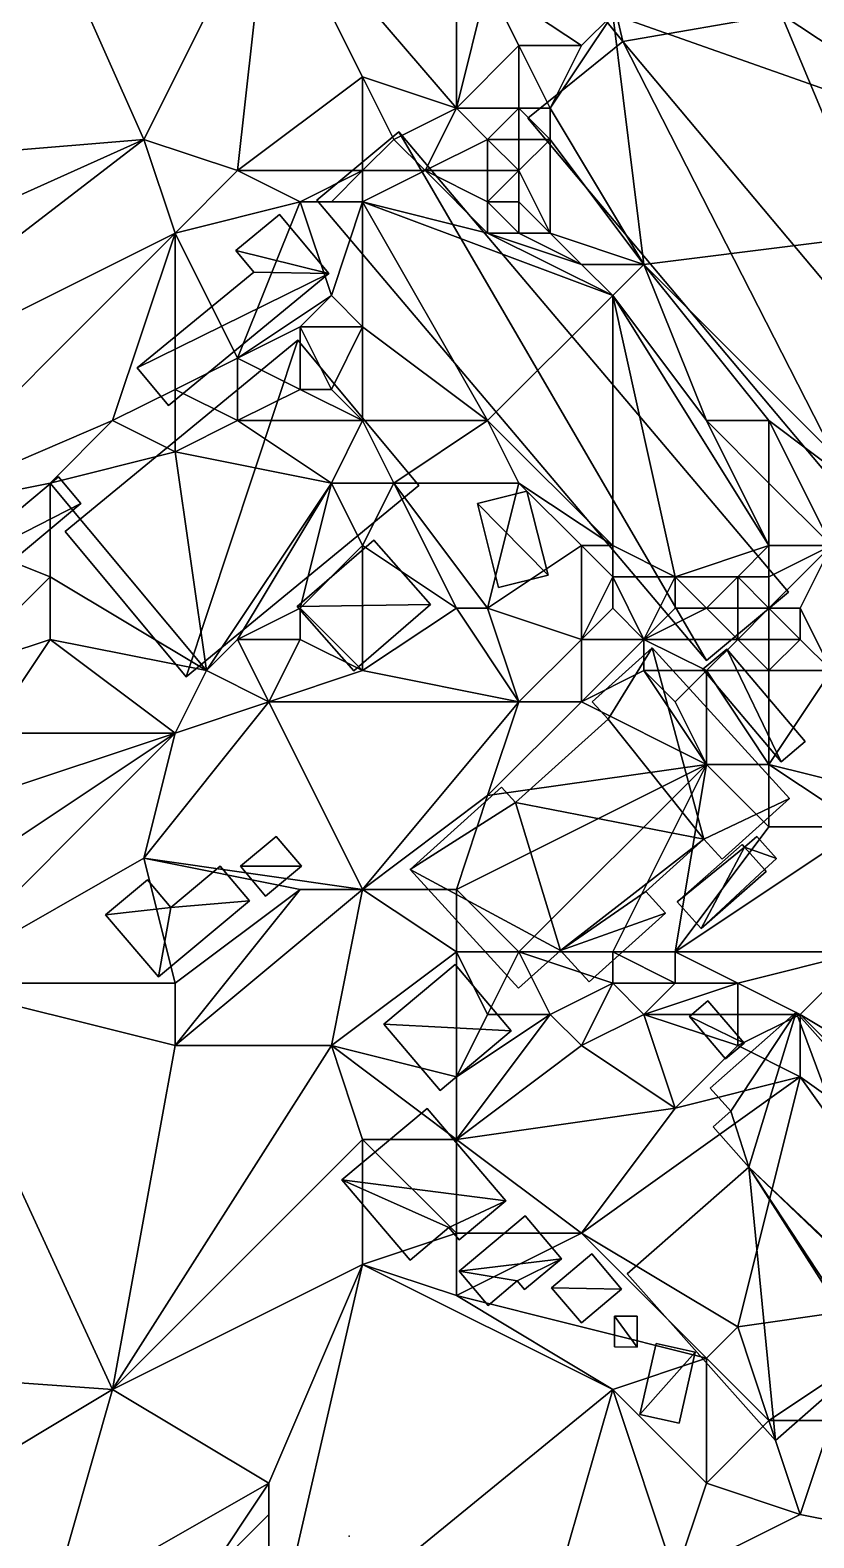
# Model space of a CAD drawing. Header units: metres. Extents: x -1103 to 901, y -902 to 905.
# Drawn here: x -155.3 to -105.1, y 548.5 to 645 of the extents above; entities that cross this region are included whole.
import ezdxf

# ---------------------------------------------------------------- set-up
doc = ezdxf.new("R2010")
doc.units = ezdxf.units.M
for name, color, linetype in [('OSM_BUILDING_FOOTPRINTS', 7, 'CONTINUOUS'), ('OSM_BUILDING_ROOFS', 1, 'CONTINUOUS'), ('OSM_BUILDING_WALLS', 8, 'CONTINUOUS'), ('OSM_TERRAIN', 3, 'CONTINUOUS'), ('OSM_TREES', 3, 'CONTINUOUS')]:
    doc.layers.add(name, color=color, linetype=linetype)

msp = doc.modelspace()

# ---------------------------------------------------------------- linework, layer by layer
at = {"layer": 'OSM_BUILDING_FOOTPRINTS'}
for points in [[(-127.926, 657.335, 7.194), (-121.637, 662.743, 7.194), (-107.222, 646.022, 7.194), (-102.569, 649.682, 7.194), (-102.447, 652.359, 7.194), (-101.11, 653.398, 7.194), (-83.622, 633.282, 7.194), (-85.468, 631.634, 7.194), (-83.888, 629.622, 7.194), (-80.572, 629.445, 7.194), (-76.813, 624.955, 7.194), (-90.995, 612.668, 7.194), (-95.682, 618.419, 7.194), (-101.574, 613.354, 7.194), (-123.438, 639.364, 7.194), (-117.348, 644.253, 7.194), (-127.926, 657.335, 7.194)], [(-136.924, 634.111, 6.318), (-131.685, 638.491, 6.318), (-106.747, 609.019, 6.318), (-111.987, 604.65, 6.318), (-136.924, 634.111, 6.318)], [(-139.312, 633.193, 5.725), (-136.161, 629.411, 5.725), (-146.43, 620.973, 5.725), (-148.431, 623.373, 5.725), (-140.959, 629.511, 5.725), (-142.108, 630.893, 5.725), (-139.312, 633.193, 5.725)], [(-153.029, 612.9, 6.502), (-138.151, 625.143, 6.502), (-130.413, 615.853, 6.502), (-145.292, 603.611, 6.502), (-153.029, 612.9, 6.502)], [(-163.486, 613.11, 7.423), (-160.977, 610.135, 7.423), (-153.461, 616.406, 7.423), (-152.024, 614.703, 7.423), (-159.529, 608.432, 7.423), (-157.329, 605.833, 7.423), (-161.209, 602.593, 7.423), (-167.366, 609.859, 7.423), (-163.486, 613.11, 7.423)], [(-123.494, 615.477, 7.625), (-122.134, 610.102, 7.625), (-125.295, 609.317, 7.625), (-126.655, 614.692, 7.625), (-123.494, 615.477, 7.625)], [(-134.558, 603.976, 8.152), (-138.195, 608.112, 8.152), (-133.287, 612.358, 8.152), (-129.662, 608.233, 8.152), (-134.558, 603.976, 8.152)], [(-124.035, 583.682, 9.831), (-130.966, 591.28, 9.831), (-125.107, 596.544, 9.831), (-124.212, 595.56, 9.831), (-118.287, 600.89, 9.831), (-119.304, 602.007, 9.831), (-115.48, 605.458, 9.831), (-106.692, 595.814, 9.831), (-111.003, 591.932, 9.831), (-112.163, 593.204, 9.831), (-115.877, 589.864, 9.831), (-114.617, 588.482, 9.831), (-119.514, 584.081, 9.831), (-121.349, 586.093, 9.831), (-124.035, 583.682, 9.831)], [(-112.23, 604.097, 9.091), (-110.693, 605.38, 9.091), (-105.686, 599.453, 9.091), (-107.222, 598.17, 9.091), (-112.23, 604.097, 9.091)], [(-139.533, 593.392, 10.088), (-137.919, 591.49, 10.088), (-140.207, 589.566, 10.088), (-141.821, 591.479, 10.088), (-139.533, 593.392, 10.088)], [(-108.781, 593.392, 10.823), (-107.51, 591.977, 10.823), (-108.294, 591.28, 10.823), (-108.173, 591.147, 10.823), (-112.329, 587.487, 10.823), (-113.877, 589.212, 10.823), (-109.72, 592.872, 10.823), (-109.566, 592.707, 10.823), (-108.781, 593.392, 10.823)], [(-143.125, 591.479, 10.056), (-141.246, 589.267, 10.056), (-147.06, 584.401, 10.056), (-150.443, 588.371, 10.056), (-147.768, 590.605, 10.056), (-146.275, 588.847, 10.056), (-143.125, 591.479, 10.056)], [(-128.081, 585.186, 11.669), (-124.488, 580.951, 11.669), (-129.043, 577.124, 11.669), (-132.646, 581.371, 11.669), (-128.081, 585.186, 11.669)], [(-111.92, 582.864, 12.352), (-109.588, 580.155, 12.352), (-110.771, 579.148, 12.352), (-113.092, 581.858, 12.352), (-111.92, 582.864, 12.352)], [(-106.25, 582.134, 12.74), (-111.765, 577.279, 12.74), (-110.439, 575.797, 12.74), (-111.577, 574.802, 12.74), (-109.289, 572.225, 12.74), (-117.071, 565.391, 12.74), (-107.576, 554.719, 12.74), (-101.529, 560.038, 12.74), (-100.546, 558.932, 12.74), (-97.871, 561.277, 12.74), (-98.943, 562.482, 12.74), (-93.228, 567.503, 12.74), (-106.25, 582.134, 12.74)], [(-129.86, 575.985, 12.151), (-124.842, 570.069, 12.151), (-127.816, 567.58, 12.151), (-128.479, 568.366, 12.151), (-130.966, 566.276, 12.151), (-135.332, 571.407, 12.151), (-129.86, 575.985, 12.151)], [(-123.604, 569.096, 13.127), (-121.283, 566.364, 13.127), (-123.648, 564.384, 13.127), (-124.112, 564.937, 13.127), (-125.97, 563.367, 13.127), (-127.827, 565.557, 13.127), (-123.604, 569.096, 13.127)], [(-119.337, 566.674, 13.792), (-117.425, 564.418, 13.792), (-120, 562.25, 13.792), (-121.924, 564.506, 13.792), (-119.337, 566.674, 13.792)], [(-116.43, 562.681, 14.143), (-116.43, 560.702, 14.143), (-117.889, 560.713, 14.143), (-117.889, 562.681, 14.143), (-116.43, 562.681, 14.143)], [(-115.225, 560.945, 14.485), (-112.716, 560.381, 14.485), (-113.744, 555.836, 14.485), (-116.253, 556.389, 14.485), (-115.225, 560.945, 14.485)]]:
    msp.add_polyline3d(points, close=True, dxfattribs=at)
at = {"layer": 'OSM_BUILDING_ROOFS'}
for points in [[(-121.637, 662.743, 15.594), (-127.926, 657.335, 15.594), (-117.348, 644.253, 15.594)], [(-107.222, 646.022, 15.594), (-121.637, 662.743, 15.594), (-117.348, 644.253, 15.594)], [(-85.468, 631.634, 15.594), (-102.569, 649.682, 15.594), (-107.222, 646.022, 15.594)], [(-107.222, 646.022, 15.594), (-117.348, 644.253, 15.594), (-95.682, 618.419, 15.594)], [(-107.222, 646.022, 15.594), (-95.682, 618.419, 15.594), (-85.468, 631.634, 15.594)], [(-117.348, 644.253, 15.594), (-123.438, 639.364, 15.594), (-101.574, 613.354, 15.594)], [(-117.348, 644.253, 15.594), (-101.574, 613.354, 15.594), (-95.682, 618.419, 15.594)], [(-131.685, 638.491, 16.318), (-136.924, 634.111, 16.318), (-111.987, 604.65, 16.318)], [(-131.685, 638.491, 16.318), (-111.987, 604.65, 16.318), (-106.747, 609.019, 16.318)], [(-136.161, 629.411, 15.725), (-139.312, 633.193, 15.725), (-142.108, 630.893, 15.725)], [(-136.161, 629.411, 15.725), (-142.108, 630.893, 15.725), (-140.959, 629.511, 15.725)], [(-136.161, 629.411, 15.725), (-140.959, 629.511, 15.725), (-148.431, 623.373, 15.725)], [(-136.161, 629.411, 15.725), (-148.431, 623.373, 15.725), (-146.43, 620.973, 15.725)], [(-138.151, 625.143, 14.902), (-153.029, 612.9, 14.902), (-145.292, 603.611, 14.902)], [(-138.151, 625.143, 14.902), (-145.292, 603.611, 14.902), (-130.413, 615.853, 14.902)], [(-160.977, 610.135, 17.423), (-152.024, 614.703, 17.423), (-153.461, 616.406, 17.423)], [(-160.977, 610.135, 17.423), (-159.529, 608.432, 17.423), (-152.024, 614.703, 17.423)], [(-122.134, 610.102, 17.625), (-123.494, 615.477, 17.625), (-126.655, 614.692, 17.625)], [(-122.134, 610.102, 17.625), (-126.655, 614.692, 17.625), (-125.295, 609.317, 17.625)], [(-138.195, 608.112, 18.152), (-129.662, 608.233, 18.152), (-133.287, 612.358, 18.152)], [(-138.195, 608.112, 18.152), (-134.558, 603.976, 18.152), (-129.662, 608.233, 18.152)], [(-115.48, 605.458, 19.831), (-119.304, 602.007, 19.831), (-118.287, 600.89, 19.831)], [(-112.163, 593.204, 19.831), (-115.48, 605.458, 19.831), (-118.287, 600.89, 19.831)], [(-112.163, 593.204, 19.831), (-106.692, 595.814, 19.831), (-115.48, 605.458, 19.831)], [(-110.693, 605.38, 19.091), (-112.23, 604.097, 19.091), (-107.222, 598.17, 19.091)], [(-110.693, 605.38, 19.091), (-107.222, 598.17, 19.091), (-105.686, 599.453, 19.091)], [(-112.163, 593.204, 19.831), (-118.287, 600.89, 19.831), (-124.212, 595.56, 19.831)], [(-124.212, 595.56, 19.831), (-125.107, 596.544, 19.831), (-130.966, 591.28, 19.831)], [(-124.212, 595.56, 19.831), (-130.966, 591.28, 19.831), (-121.349, 586.093, 19.831)], [(-124.212, 595.56, 19.831), (-121.349, 586.093, 19.831), (-112.163, 593.204, 19.831)], [(-112.163, 593.204, 19.831), (-111.003, 591.932, 19.831), (-106.692, 595.814, 19.831)], [(-137.919, 591.49, 20.088), (-139.533, 593.392, 20.088), (-141.821, 591.479, 20.088)], [(-121.349, 586.093, 19.831), (-115.877, 589.864, 19.831), (-112.163, 593.204, 19.831)], [(-109.566, 592.707, 20.823), (-109.72, 592.872, 20.823), (-113.877, 589.212, 20.823)], [(-109.566, 592.707, 20.823), (-113.877, 589.212, 20.823), (-112.329, 587.487, 20.823)], [(-108.294, 591.28, 20.823), (-109.566, 592.707, 20.823), (-112.329, 587.487, 20.823)], [(-107.51, 591.977, 20.823), (-108.781, 593.392, 20.823), (-109.566, 592.707, 20.823)], [(-108.294, 591.28, 20.823), (-107.51, 591.977, 20.823), (-109.566, 592.707, 20.823)], [(-137.919, 591.49, 20.088), (-141.821, 591.479, 20.088), (-140.207, 589.566, 20.088)], [(-146.275, 588.847, 20.056), (-147.768, 590.605, 20.056), (-150.443, 588.371, 20.056)], [(-141.246, 589.267, 20.056), (-143.125, 591.479, 20.056), (-146.275, 588.847, 20.056)], [(-130.966, 591.28, 19.831), (-124.035, 583.682, 19.831), (-121.349, 586.093, 19.831)], [(-112.329, 587.487, 20.823), (-108.173, 591.147, 20.823), (-108.294, 591.28, 20.823)], [(-121.349, 586.093, 19.831), (-114.617, 588.482, 19.831), (-115.877, 589.864, 19.831)], [(-146.275, 588.847, 20.056), (-150.443, 588.371, 20.056), (-147.06, 584.401, 20.056)], [(-146.275, 588.847, 20.056), (-147.06, 584.401, 20.056), (-141.246, 589.267, 20.056)], [(-121.349, 586.093, 19.831), (-119.514, 584.081, 19.831), (-114.617, 588.482, 19.831)], [(-124.488, 580.951, 21.669), (-128.081, 585.186, 21.669), (-132.646, 581.371, 21.669)], [(-109.588, 580.155, 22.352), (-111.92, 582.864, 22.352), (-113.092, 581.858, 22.352)], [(-109.588, 580.155, 22.352), (-113.092, 581.858, 22.352), (-110.771, 579.148, 22.352)], [(-106.25, 582.134, 17.94), (-111.765, 577.279, 17.94), (-110.439, 575.797, 17.94)], [(-109.289, 572.225, 17.94), (-106.25, 582.134, 17.94), (-110.439, 575.797, 17.94)], [(-109.289, 572.225, 17.94), (-98.943, 562.482, 17.94), (-106.25, 582.134, 17.94)], [(-98.943, 562.482, 17.94), (-93.228, 567.503, 17.94), (-106.25, 582.134, 17.94)], [(-124.488, 580.951, 21.669), (-132.646, 581.371, 21.669), (-129.043, 577.124, 21.669)], [(-124.842, 570.069, 22.151), (-129.86, 575.985, 22.151), (-135.332, 571.407, 22.151)], [(-110.439, 575.797, 17.94), (-111.577, 574.802, 17.94), (-109.289, 572.225, 17.94)], [(-109.289, 572.225, 17.94), (-117.071, 565.391, 17.94), (-107.576, 554.719, 17.94)], [(-109.289, 572.225, 17.94), (-107.576, 554.719, 17.94), (-101.529, 560.038, 17.94)], [(-109.289, 572.225, 17.94), (-101.529, 560.038, 17.94), (-100.546, 558.932, 17.94)], [(-109.289, 572.225, 17.94), (-100.546, 558.932, 17.94), (-97.871, 561.277, 17.94)], [(-109.289, 572.225, 17.94), (-97.871, 561.277, 17.94), (-98.943, 562.482, 17.94)], [(-135.332, 571.407, 22.151), (-130.966, 566.276, 22.151), (-128.479, 568.366, 22.151)], [(-128.479, 568.366, 22.151), (-124.842, 570.069, 22.151), (-135.332, 571.407, 22.151)], [(-128.479, 568.366, 22.151), (-127.816, 567.58, 22.151), (-124.842, 570.069, 22.151)], [(-121.283, 566.364, 23.127), (-123.604, 569.096, 23.127), (-127.827, 565.557, 23.127)], [(-117.425, 564.418, 23.792), (-119.337, 566.674, 23.792), (-121.924, 564.506, 23.792)], [(-124.112, 564.937, 23.127), (-121.283, 566.364, 23.127), (-127.827, 565.557, 23.127)], [(-127.827, 565.557, 23.127), (-125.97, 563.367, 23.127), (-124.112, 564.937, 23.127)], [(-124.112, 564.937, 23.127), (-123.648, 564.384, 23.127), (-121.283, 566.364, 23.127)], [(-117.425, 564.418, 23.792), (-121.924, 564.506, 23.792), (-120, 562.25, 23.792)], [(-116.43, 560.702, 24.143), (-116.43, 562.681, 24.143), (-117.889, 562.681, 24.143)], [(-116.43, 560.702, 24.143), (-117.889, 562.681, 24.143), (-117.889, 560.713, 24.143)], [(-112.716, 560.381, 24.485), (-115.225, 560.945, 24.485), (-116.253, 556.389, 24.485)], [(-112.716, 560.381, 24.485), (-116.253, 556.389, 24.485), (-113.744, 555.836, 24.485)]]:
    msp.add_3dface(points, dxfattribs=at)
at = {"layer": 'OSM_BUILDING_WALLS'}
for points in [[(-127.926, 657.335, 7.194), (-117.348, 644.253, 7.194), (-117.348, 644.253, 15.594)], [(-127.926, 657.335, 7.194), (-117.348, 644.253, 15.594), (-127.926, 657.335, 15.594)], [(-117.348, 644.253, 7.194), (-123.438, 639.364, 7.194), (-123.438, 639.364, 15.594)], [(-117.348, 644.253, 7.194), (-123.438, 639.364, 15.594), (-117.348, 644.253, 15.594)], [(-123.438, 639.364, 7.194), (-101.574, 613.354, 7.194), (-101.574, 613.354, 15.594)], [(-123.438, 639.364, 7.194), (-101.574, 613.354, 15.594), (-123.438, 639.364, 15.594)], [(-131.685, 638.491, 6.318), (-136.924, 634.111, 6.318), (-136.924, 634.111, 16.318)], [(-131.685, 638.491, 6.318), (-136.924, 634.111, 16.318), (-131.685, 638.491, 16.318)], [(-106.747, 609.019, 6.318), (-131.685, 638.491, 6.318), (-131.685, 638.491, 16.318)], [(-106.747, 609.019, 6.318), (-131.685, 638.491, 16.318), (-106.747, 609.019, 16.318)], [(-136.924, 634.111, 6.318), (-111.987, 604.65, 6.318), (-111.987, 604.65, 16.318)], [(-136.924, 634.111, 6.318), (-111.987, 604.65, 16.318), (-136.924, 634.111, 16.318)], [(-139.312, 633.193, 5.725), (-142.108, 630.893, 5.725), (-142.108, 630.893, 15.725)], [(-139.312, 633.193, 5.725), (-142.108, 630.893, 15.725), (-139.312, 633.193, 15.725)], [(-136.161, 629.411, 5.725), (-139.312, 633.193, 5.725), (-139.312, 633.193, 15.725)], [(-136.161, 629.411, 5.725), (-139.312, 633.193, 15.725), (-136.161, 629.411, 15.725)], [(-142.108, 630.893, 5.725), (-140.959, 629.511, 5.725), (-140.959, 629.511, 15.725)], [(-142.108, 630.893, 5.725), (-140.959, 629.511, 15.725), (-142.108, 630.893, 15.725)], [(-140.959, 629.511, 5.725), (-148.431, 623.373, 5.725), (-148.431, 623.373, 15.725)], [(-140.959, 629.511, 5.725), (-148.431, 623.373, 15.725), (-140.959, 629.511, 15.725)], [(-146.43, 620.973, 5.725), (-136.161, 629.411, 5.725), (-136.161, 629.411, 15.725)], [(-146.43, 620.973, 5.725), (-136.161, 629.411, 15.725), (-146.43, 620.973, 15.725)], [(-138.151, 625.143, 6.502), (-153.029, 612.9, 6.502), (-153.029, 612.9, 14.902)], [(-138.151, 625.143, 6.502), (-153.029, 612.9, 14.902), (-138.151, 625.143, 14.902)], [(-130.413, 615.853, 6.502), (-138.151, 625.143, 6.502), (-138.151, 625.143, 14.902)], [(-130.413, 615.853, 6.502), (-138.151, 625.143, 14.902), (-130.413, 615.853, 14.902)], [(-148.431, 623.373, 5.725), (-146.43, 620.973, 5.725), (-146.43, 620.973, 15.725)], [(-148.431, 623.373, 5.725), (-146.43, 620.973, 15.725), (-148.431, 623.373, 15.725)], [(-153.461, 616.406, 7.423), (-160.977, 610.135, 7.423), (-160.977, 610.135, 17.423)], [(-153.461, 616.406, 7.423), (-160.977, 610.135, 17.423), (-153.461, 616.406, 17.423)], [(-152.024, 614.703, 7.423), (-153.461, 616.406, 7.423), (-153.461, 616.406, 17.423)], [(-152.024, 614.703, 7.423), (-153.461, 616.406, 17.423), (-152.024, 614.703, 17.423)], [(-145.292, 603.611, 6.502), (-130.413, 615.853, 6.502), (-130.413, 615.853, 14.902)], [(-145.292, 603.611, 6.502), (-130.413, 615.853, 14.902), (-145.292, 603.611, 14.902)], [(-159.529, 608.432, 7.423), (-152.024, 614.703, 7.423), (-152.024, 614.703, 17.423)], [(-159.529, 608.432, 7.423), (-152.024, 614.703, 17.423), (-159.529, 608.432, 17.423)], [(-123.494, 615.477, 7.625), (-126.655, 614.692, 7.625), (-126.655, 614.692, 17.625)], [(-123.494, 615.477, 7.625), (-126.655, 614.692, 17.625), (-123.494, 615.477, 17.625)], [(-126.655, 614.692, 7.625), (-125.295, 609.317, 7.625), (-125.295, 609.317, 17.625)], [(-126.655, 614.692, 7.625), (-125.295, 609.317, 17.625), (-126.655, 614.692, 17.625)], [(-122.134, 610.102, 7.625), (-123.494, 615.477, 7.625), (-123.494, 615.477, 17.625)], [(-122.134, 610.102, 7.625), (-123.494, 615.477, 17.625), (-122.134, 610.102, 17.625)], [(-153.029, 612.9, 6.502), (-145.292, 603.611, 6.502), (-145.292, 603.611, 14.902)], [(-153.029, 612.9, 6.502), (-145.292, 603.611, 14.902), (-153.029, 612.9, 14.902)], [(-133.287, 612.358, 8.152), (-138.195, 608.112, 8.152), (-138.195, 608.112, 18.152)], [(-133.287, 612.358, 8.152), (-138.195, 608.112, 18.152), (-133.287, 612.358, 18.152)], [(-129.662, 608.233, 8.152), (-133.287, 612.358, 8.152), (-133.287, 612.358, 18.152)], [(-129.662, 608.233, 8.152), (-133.287, 612.358, 18.152), (-129.662, 608.233, 18.152)], [(-125.295, 609.317, 7.625), (-122.134, 610.102, 7.625), (-122.134, 610.102, 17.625)], [(-125.295, 609.317, 7.625), (-122.134, 610.102, 17.625), (-125.295, 609.317, 17.625)], [(-111.987, 604.65, 6.318), (-106.747, 609.019, 6.318), (-106.747, 609.019, 16.318)], [(-111.987, 604.65, 6.318), (-106.747, 609.019, 16.318), (-111.987, 604.65, 16.318)], [(-138.195, 608.112, 8.152), (-134.558, 603.976, 8.152), (-134.558, 603.976, 18.152)], [(-138.195, 608.112, 8.152), (-134.558, 603.976, 18.152), (-138.195, 608.112, 18.152)], [(-134.558, 603.976, 8.152), (-129.662, 608.233, 8.152), (-129.662, 608.233, 18.152)], [(-134.558, 603.976, 8.152), (-129.662, 608.233, 18.152), (-134.558, 603.976, 18.152)], [(-115.48, 605.458, 9.831), (-119.304, 602.007, 9.831), (-119.304, 602.007, 19.831)], [(-115.48, 605.458, 9.831), (-119.304, 602.007, 19.831), (-115.48, 605.458, 19.831)], [(-106.692, 595.814, 9.831), (-115.48, 605.458, 9.831), (-115.48, 605.458, 19.831)], [(-106.692, 595.814, 9.831), (-115.48, 605.458, 19.831), (-106.692, 595.814, 19.831)], [(-110.693, 605.38, 9.091), (-112.23, 604.097, 9.091), (-112.23, 604.097, 19.091)], [(-110.693, 605.38, 9.091), (-112.23, 604.097, 19.091), (-110.693, 605.38, 19.091)], [(-105.686, 599.453, 9.091), (-110.693, 605.38, 9.091), (-110.693, 605.38, 19.091)], [(-105.686, 599.453, 9.091), (-110.693, 605.38, 19.091), (-105.686, 599.453, 19.091)], [(-112.23, 604.097, 9.091), (-107.222, 598.17, 9.091), (-107.222, 598.17, 19.091)], [(-112.23, 604.097, 9.091), (-107.222, 598.17, 19.091), (-112.23, 604.097, 19.091)], [(-119.304, 602.007, 9.831), (-118.287, 600.89, 9.831), (-118.287, 600.89, 19.831)], [(-119.304, 602.007, 9.831), (-118.287, 600.89, 19.831), (-119.304, 602.007, 19.831)], [(-118.287, 600.89, 9.831), (-124.212, 595.56, 9.831), (-124.212, 595.56, 19.831)], [(-118.287, 600.89, 9.831), (-124.212, 595.56, 19.831), (-118.287, 600.89, 19.831)], [(-107.222, 598.17, 9.091), (-105.686, 599.453, 9.091), (-105.686, 599.453, 19.091)], [(-107.222, 598.17, 9.091), (-105.686, 599.453, 19.091), (-107.222, 598.17, 19.091)], [(-125.107, 596.544, 9.831), (-130.966, 591.28, 9.831), (-130.966, 591.28, 19.831)], [(-125.107, 596.544, 9.831), (-130.966, 591.28, 19.831), (-125.107, 596.544, 19.831)], [(-124.212, 595.56, 9.831), (-125.107, 596.544, 9.831), (-125.107, 596.544, 19.831)], [(-124.212, 595.56, 9.831), (-125.107, 596.544, 19.831), (-124.212, 595.56, 19.831)], [(-111.003, 591.932, 9.831), (-106.692, 595.814, 9.831), (-106.692, 595.814, 19.831)], [(-111.003, 591.932, 9.831), (-106.692, 595.814, 19.831), (-111.003, 591.932, 19.831)], [(-139.533, 593.392, 10.088), (-141.821, 591.479, 10.088), (-141.821, 591.479, 20.088)], [(-139.533, 593.392, 10.088), (-141.821, 591.479, 20.088), (-139.533, 593.392, 20.088)], [(-137.919, 591.49, 10.088), (-139.533, 593.392, 10.088), (-139.533, 593.392, 20.088)], [(-137.919, 591.49, 10.088), (-139.533, 593.392, 20.088), (-137.919, 591.49, 20.088)], [(-115.877, 589.864, 9.831), (-112.163, 593.204, 9.831), (-112.163, 593.204, 19.831)], [(-115.877, 589.864, 9.831), (-112.163, 593.204, 19.831), (-115.877, 589.864, 19.831)], [(-109.72, 592.872, 10.823), (-113.877, 589.212, 10.823), (-113.877, 589.212, 20.823)], [(-109.72, 592.872, 10.823), (-113.877, 589.212, 20.823), (-109.72, 592.872, 20.823)], [(-112.163, 593.204, 9.831), (-111.003, 591.932, 9.831), (-111.003, 591.932, 19.831)], [(-112.163, 593.204, 9.831), (-111.003, 591.932, 19.831), (-112.163, 593.204, 19.831)], [(-109.566, 592.707, 10.823), (-109.72, 592.872, 10.823), (-109.72, 592.872, 20.823)], [(-109.566, 592.707, 10.823), (-109.72, 592.872, 20.823), (-109.566, 592.707, 20.823)], [(-108.781, 593.392, 10.823), (-109.566, 592.707, 10.823), (-109.566, 592.707, 20.823)], [(-108.781, 593.392, 10.823), (-109.566, 592.707, 20.823), (-108.781, 593.392, 20.823)], [(-107.51, 591.977, 10.823), (-108.781, 593.392, 10.823), (-108.781, 593.392, 20.823)], [(-107.51, 591.977, 10.823), (-108.781, 593.392, 20.823), (-107.51, 591.977, 20.823)], [(-140.207, 589.566, 10.088), (-137.919, 591.49, 10.088), (-137.919, 591.49, 20.088)], [(-140.207, 589.566, 10.088), (-137.919, 591.49, 20.088), (-140.207, 589.566, 20.088)], [(-108.294, 591.28, 10.823), (-107.51, 591.977, 10.823), (-107.51, 591.977, 20.823)], [(-108.294, 591.28, 10.823), (-107.51, 591.977, 20.823), (-108.294, 591.28, 20.823)], [(-147.768, 590.605, 10.056), (-150.443, 588.371, 10.056), (-150.443, 588.371, 20.056)], [(-147.768, 590.605, 10.056), (-150.443, 588.371, 20.056), (-147.768, 590.605, 20.056)], [(-146.275, 588.847, 10.056), (-147.768, 590.605, 10.056), (-147.768, 590.605, 20.056)], [(-146.275, 588.847, 10.056), (-147.768, 590.605, 20.056), (-146.275, 588.847, 20.056)], [(-143.125, 591.479, 10.056), (-146.275, 588.847, 10.056), (-146.275, 588.847, 20.056)], [(-143.125, 591.479, 10.056), (-146.275, 588.847, 20.056), (-143.125, 591.479, 20.056)], [(-141.246, 589.267, 10.056), (-143.125, 591.479, 10.056), (-143.125, 591.479, 20.056)], [(-141.246, 589.267, 10.056), (-143.125, 591.479, 20.056), (-141.246, 589.267, 20.056)], [(-141.821, 591.479, 10.088), (-140.207, 589.566, 10.088), (-140.207, 589.566, 20.088)], [(-141.821, 591.479, 10.088), (-140.207, 589.566, 20.088), (-141.821, 591.479, 20.088)], [(-130.966, 591.28, 9.831), (-124.035, 583.682, 9.831), (-124.035, 583.682, 19.831)], [(-130.966, 591.28, 9.831), (-124.035, 583.682, 19.831), (-130.966, 591.28, 19.831)], [(-112.329, 587.487, 10.823), (-108.173, 591.147, 10.823), (-108.173, 591.147, 20.823)], [(-112.329, 587.487, 10.823), (-108.173, 591.147, 20.823), (-112.329, 587.487, 20.823)], [(-108.173, 591.147, 10.823), (-108.294, 591.28, 10.823), (-108.294, 591.28, 20.823)], [(-108.173, 591.147, 10.823), (-108.294, 591.28, 20.823), (-108.173, 591.147, 20.823)], [(-114.617, 588.482, 9.831), (-115.877, 589.864, 9.831), (-115.877, 589.864, 19.831)], [(-114.617, 588.482, 9.831), (-115.877, 589.864, 19.831), (-114.617, 588.482, 19.831)], [(-147.06, 584.401, 10.056), (-141.246, 589.267, 10.056), (-141.246, 589.267, 20.056)], [(-147.06, 584.401, 10.056), (-141.246, 589.267, 20.056), (-147.06, 584.401, 20.056)], [(-113.877, 589.212, 10.823), (-112.329, 587.487, 10.823), (-112.329, 587.487, 20.823)], [(-113.877, 589.212, 10.823), (-112.329, 587.487, 20.823), (-113.877, 589.212, 20.823)], [(-150.443, 588.371, 10.056), (-147.06, 584.401, 10.056), (-147.06, 584.401, 20.056)], [(-150.443, 588.371, 10.056), (-147.06, 584.401, 20.056), (-150.443, 588.371, 20.056)], [(-119.514, 584.081, 9.831), (-114.617, 588.482, 9.831), (-114.617, 588.482, 19.831)], [(-119.514, 584.081, 9.831), (-114.617, 588.482, 19.831), (-119.514, 584.081, 19.831)], [(-124.035, 583.682, 9.831), (-121.349, 586.093, 9.831), (-121.349, 586.093, 19.831)], [(-124.035, 583.682, 9.831), (-121.349, 586.093, 19.831), (-124.035, 583.682, 19.831)], [(-121.349, 586.093, 9.831), (-119.514, 584.081, 9.831), (-119.514, 584.081, 19.831)], [(-121.349, 586.093, 9.831), (-119.514, 584.081, 19.831), (-121.349, 586.093, 19.831)], [(-128.081, 585.186, 11.669), (-132.646, 581.371, 11.669), (-132.646, 581.371, 21.669)], [(-128.081, 585.186, 11.669), (-132.646, 581.371, 21.669), (-128.081, 585.186, 21.669)], [(-124.488, 580.951, 11.669), (-128.081, 585.186, 11.669), (-128.081, 585.186, 21.669)], [(-124.488, 580.951, 11.669), (-128.081, 585.186, 21.669), (-124.488, 580.951, 21.669)], [(-111.92, 582.864, 12.352), (-113.092, 581.858, 12.352), (-113.092, 581.858, 22.352)], [(-111.92, 582.864, 12.352), (-113.092, 581.858, 22.352), (-111.92, 582.864, 22.352)], [(-109.588, 580.155, 12.352), (-111.92, 582.864, 12.352), (-111.92, 582.864, 22.352)], [(-109.588, 580.155, 12.352), (-111.92, 582.864, 22.352), (-109.588, 580.155, 22.352)], [(-113.092, 581.858, 12.352), (-110.771, 579.148, 12.352), (-110.771, 579.148, 22.352)], [(-113.092, 581.858, 12.352), (-110.771, 579.148, 22.352), (-113.092, 581.858, 22.352)], [(-106.25, 582.134, 12.74), (-111.765, 577.279, 12.74), (-111.765, 577.279, 17.94)], [(-106.25, 582.134, 12.74), (-111.765, 577.279, 17.94), (-106.25, 582.134, 17.94)], [(-93.228, 567.503, 12.74), (-106.25, 582.134, 12.74), (-106.25, 582.134, 17.94)], [(-93.228, 567.503, 12.74), (-106.25, 582.134, 17.94), (-93.228, 567.503, 17.94)], [(-132.646, 581.371, 11.669), (-129.043, 577.124, 11.669), (-129.043, 577.124, 21.669)], [(-132.646, 581.371, 11.669), (-129.043, 577.124, 21.669), (-132.646, 581.371, 21.669)], [(-129.043, 577.124, 11.669), (-124.488, 580.951, 11.669), (-124.488, 580.951, 21.669)], [(-129.043, 577.124, 11.669), (-124.488, 580.951, 21.669), (-129.043, 577.124, 21.669)], [(-110.771, 579.148, 12.352), (-109.588, 580.155, 12.352), (-109.588, 580.155, 22.352)], [(-110.771, 579.148, 12.352), (-109.588, 580.155, 22.352), (-110.771, 579.148, 22.352)], [(-111.765, 577.279, 12.74), (-110.439, 575.797, 12.74), (-110.439, 575.797, 17.94)], [(-111.765, 577.279, 12.74), (-110.439, 575.797, 17.94), (-111.765, 577.279, 17.94)], [(-129.86, 575.985, 12.151), (-135.332, 571.407, 12.151), (-135.332, 571.407, 22.151)], [(-129.86, 575.985, 12.151), (-135.332, 571.407, 22.151), (-129.86, 575.985, 22.151)], [(-124.842, 570.069, 12.151), (-129.86, 575.985, 12.151), (-129.86, 575.985, 22.151)], [(-124.842, 570.069, 12.151), (-129.86, 575.985, 22.151), (-124.842, 570.069, 22.151)], [(-110.439, 575.797, 12.74), (-111.577, 574.802, 12.74), (-111.577, 574.802, 17.94)], [(-110.439, 575.797, 12.74), (-111.577, 574.802, 17.94), (-110.439, 575.797, 17.94)], [(-111.577, 574.802, 12.74), (-109.289, 572.225, 12.74), (-109.289, 572.225, 17.94)], [(-111.577, 574.802, 12.74), (-109.289, 572.225, 17.94), (-111.577, 574.802, 17.94)], [(-109.289, 572.225, 12.74), (-117.071, 565.391, 12.74), (-117.071, 565.391, 17.94)], [(-109.289, 572.225, 12.74), (-117.071, 565.391, 17.94), (-109.289, 572.225, 17.94)], [(-135.332, 571.407, 12.151), (-130.966, 566.276, 12.151), (-130.966, 566.276, 22.151)], [(-135.332, 571.407, 12.151), (-130.966, 566.276, 22.151), (-135.332, 571.407, 22.151)], [(-127.816, 567.58, 12.151), (-124.842, 570.069, 12.151), (-124.842, 570.069, 22.151)], [(-127.816, 567.58, 12.151), (-124.842, 570.069, 22.151), (-127.816, 567.58, 22.151)], [(-130.966, 566.276, 12.151), (-128.479, 568.366, 12.151), (-128.479, 568.366, 22.151)], [(-130.966, 566.276, 12.151), (-128.479, 568.366, 22.151), (-130.966, 566.276, 22.151)], [(-128.479, 568.366, 12.151), (-127.816, 567.58, 12.151), (-127.816, 567.58, 22.151)], [(-128.479, 568.366, 12.151), (-127.816, 567.58, 22.151), (-128.479, 568.366, 22.151)], [(-123.604, 569.096, 13.127), (-127.827, 565.557, 13.127), (-127.827, 565.557, 23.127)], [(-123.604, 569.096, 13.127), (-127.827, 565.557, 23.127), (-123.604, 569.096, 23.127)], [(-121.283, 566.364, 13.127), (-123.604, 569.096, 13.127), (-123.604, 569.096, 23.127)], [(-121.283, 566.364, 13.127), (-123.604, 569.096, 23.127), (-121.283, 566.364, 23.127)], [(-119.337, 566.674, 13.792), (-121.924, 564.506, 13.792), (-121.924, 564.506, 23.792)], [(-119.337, 566.674, 13.792), (-121.924, 564.506, 23.792), (-119.337, 566.674, 23.792)], [(-117.425, 564.418, 13.792), (-119.337, 566.674, 13.792), (-119.337, 566.674, 23.792)], [(-117.425, 564.418, 13.792), (-119.337, 566.674, 23.792), (-117.425, 564.418, 23.792)], [(-127.827, 565.557, 13.127), (-125.97, 563.367, 13.127), (-125.97, 563.367, 23.127)], [(-127.827, 565.557, 13.127), (-125.97, 563.367, 23.127), (-127.827, 565.557, 23.127)], [(-123.648, 564.384, 13.127), (-121.283, 566.364, 13.127), (-121.283, 566.364, 23.127)], [(-123.648, 564.384, 13.127), (-121.283, 566.364, 23.127), (-123.648, 564.384, 23.127)], [(-125.97, 563.367, 13.127), (-124.112, 564.937, 13.127), (-124.112, 564.937, 23.127)], [(-125.97, 563.367, 13.127), (-124.112, 564.937, 23.127), (-125.97, 563.367, 23.127)], [(-124.112, 564.937, 13.127), (-123.648, 564.384, 13.127), (-123.648, 564.384, 23.127)], [(-124.112, 564.937, 13.127), (-123.648, 564.384, 23.127), (-124.112, 564.937, 23.127)], [(-121.924, 564.506, 13.792), (-120, 562.25, 13.792), (-120, 562.25, 23.792)], [(-121.924, 564.506, 13.792), (-120, 562.25, 23.792), (-121.924, 564.506, 23.792)], [(-117.071, 565.391, 12.74), (-107.576, 554.719, 12.74), (-107.576, 554.719, 17.94)], [(-117.071, 565.391, 12.74), (-107.576, 554.719, 17.94), (-117.071, 565.391, 17.94)], [(-120, 562.25, 13.792), (-117.425, 564.418, 13.792), (-117.425, 564.418, 23.792)], [(-120, 562.25, 13.792), (-117.425, 564.418, 23.792), (-120, 562.25, 23.792)], [(-117.889, 562.681, 14.143), (-117.889, 560.713, 14.143), (-117.889, 560.713, 24.143)], [(-117.889, 562.681, 14.143), (-117.889, 560.713, 24.143), (-117.889, 562.681, 24.143)], [(-116.43, 562.681, 14.143), (-117.889, 562.681, 14.143), (-117.889, 562.681, 24.143)], [(-116.43, 562.681, 14.143), (-117.889, 562.681, 24.143), (-116.43, 562.681, 24.143)], [(-116.43, 560.702, 14.143), (-116.43, 562.681, 14.143), (-116.43, 562.681, 24.143)], [(-116.43, 560.702, 14.143), (-116.43, 562.681, 24.143), (-116.43, 560.702, 24.143)], [(-117.889, 560.713, 14.143), (-116.43, 560.702, 14.143), (-116.43, 560.702, 24.143)], [(-117.889, 560.713, 14.143), (-116.43, 560.702, 24.143), (-117.889, 560.713, 24.143)], [(-115.225, 560.945, 14.485), (-116.253, 556.389, 14.485), (-116.253, 556.389, 24.485)], [(-115.225, 560.945, 14.485), (-116.253, 556.389, 24.485), (-115.225, 560.945, 24.485)], [(-112.716, 560.381, 14.485), (-115.225, 560.945, 14.485), (-115.225, 560.945, 24.485)], [(-112.716, 560.381, 14.485), (-115.225, 560.945, 24.485), (-112.716, 560.381, 24.485)], [(-113.744, 555.836, 14.485), (-112.716, 560.381, 14.485), (-112.716, 560.381, 24.485)], [(-113.744, 555.836, 14.485), (-112.716, 560.381, 24.485), (-113.744, 555.836, 24.485)], [(-107.576, 554.719, 12.74), (-101.529, 560.038, 12.74), (-101.529, 560.038, 17.94)], [(-107.576, 554.719, 12.74), (-101.529, 560.038, 17.94), (-107.576, 554.719, 17.94)], [(-116.253, 556.389, 14.485), (-113.744, 555.836, 14.485), (-113.744, 555.836, 24.485)], [(-116.253, 556.389, 14.485), (-113.744, 555.836, 24.485), (-116.253, 556.389, 24.485)]]:
    msp.add_3dface(points, dxfattribs=at)
at = {"layer": 'OSM_TERRAIN'}
for points in [[(-196, 634, 9.412), (-148, 638, 7), (-156, 656, 7.263)], [(-148, 638, 7), (-140, 654, 7.083), (-156, 656, 7.263)], [(-118, 646, 9.556), (-84, 634, 9.603), (-104, 656, 9.382)], [(-148, 638, 7), (-142, 636, 7.083), (-140, 654, 7.083)], [(-134, 642, 7.011), (-140, 654, 7.083), (-142, 636, 7.083)], [(-134, 642, 7.011), (-128, 640, 7.365), (-140, 654, 7.083)], [(-128, 640, 7.365), (-128, 650, 7.4), (-140, 654, 7.083)], [(-128, 640, 7.365), (-126, 648, 7.556), (-128, 650, 7.4)], [(-128, 640, 7.365), (-124, 644, 7.66), (-126, 648, 7.556)], [(-124, 644, 7.66), (-120, 644, 8.971), (-126, 648, 7.556)], [(-120, 644, 8.971), (-118, 646, 9.556), (-126, 648, 7.556)], [(-122, 640, 9.556), (-116, 630, 9.455), (-118, 646, 9.556)], [(-122, 640, 9.556), (-118, 646, 9.556), (-120, 644, 8.971)], [(-116, 630, 9.455), (-84, 634, 9.603), (-118, 646, 9.556)], [(-128, 640, 7.365), (-124, 640, 9.131), (-124, 644, 7.66)], [(-124, 640, 9.131), (-122, 640, 9.556), (-124, 644, 7.66)], [(-122, 640, 9.556), (-120, 644, 8.971), (-124, 644, 7.66)], [(-142, 636, 7.083), (-134, 636, 8.831), (-134, 642, 7.011)], [(-134, 636, 8.831), (-132, 638, 8.831), (-134, 642, 7.011)], [(-132, 638, 8.831), (-128, 640, 7.365), (-134, 642, 7.011)], [(-130, 636, 8.831), (-128, 640, 7.365), (-132, 638, 8.831)], [(-130, 636, 8.831), (-126, 638, 7.979), (-128, 640, 7.365)], [(-126, 638, 7.979), (-124, 640, 9.131), (-128, 640, 7.365)], [(-126, 638, 7.979), (-124, 638, 8.886), (-124, 640, 9.131)], [(-124, 638, 8.886), (-122, 638, 9.556), (-124, 640, 9.131)], [(-122, 638, 9.556), (-122, 640, 9.556), (-124, 640, 9.131)], [(-122, 638, 9.556), (-116, 630, 9.455), (-122, 640, 9.556)], [(-196, 634, 9.412), (-188, 620, 9.171), (-148, 638, 7)], [(-188, 620, 9.171), (-174, 618, 8.915), (-148, 638, 7)], [(-174, 618, 8.915), (-146, 632, 7.275), (-148, 638, 7)], [(-146, 632, 7.275), (-142, 636, 7.083), (-148, 638, 7)], [(-130, 636, 8.831), (-132, 638, 8.831), (-134, 636, 8.831)], [(-130, 636, 8.831), (-126, 636, 7.867), (-126, 638, 7.979)], [(-126, 636, 7.867), (-124, 636, 8.245), (-126, 638, 7.979)], [(-124, 636, 8.245), (-124, 638, 8.886), (-126, 638, 7.979)], [(-122, 632, 8.143), (-122, 638, 9.556), (-124, 636, 8.245)], [(-124, 636, 8.245), (-122, 638, 9.556), (-124, 638, 8.886)], [(-122, 632, 8.143), (-116, 630, 9.455), (-122, 638, 9.556)], [(-146, 632, 7.275), (-138, 634, 8.019), (-142, 636, 7.083)], [(-138, 634, 8.019), (-134, 636, 8.831), (-142, 636, 7.083)], [(-138, 634, 8.019), (-136, 634, 8.589), (-134, 636, 8.831)], [(-136, 634, 8.589), (-134, 634, 8.831), (-134, 636, 8.831)], [(-134, 634, 8.831), (-126, 632, 8.786), (-130, 636, 8.831)], [(-134, 634, 8.831), (-130, 636, 8.831), (-134, 636, 8.831)], [(-126, 632, 8.786), (-126, 634, 8.347), (-130, 636, 8.831)], [(-126, 634, 8.347), (-126, 636, 7.867), (-130, 636, 8.831)], [(-126, 634, 8.347), (-124, 634, 7.958), (-124, 636, 8.245)], [(-126, 634, 8.347), (-124, 636, 8.245), (-126, 636, 7.867)], [(-124, 634, 7.958), (-122, 632, 8.143), (-124, 636, 8.245)], [(-142, 624, 7.923), (-138, 634, 8.019), (-146, 632, 7.275)], [(-142, 624, 7.923), (-136, 628, 7.875), (-138, 634, 8.019)], [(-136, 628, 7.875), (-134, 634, 8.831), (-138, 634, 8.019)], [(-138, 634, 8.019), (-134, 634, 8.831), (-136, 634, 8.589)], [(-134, 626, 8.214), (-134, 634, 8.831), (-136, 628, 7.875)], [(-134, 626, 8.214), (-126, 620, 8.839), (-134, 634, 8.831)], [(-126, 620, 8.839), (-118, 628, 8.696), (-134, 634, 8.831)], [(-134, 634, 8.831), (-118, 628, 8.696), (-126, 632, 8.786)], [(-126, 632, 8.786), (-124, 632, 8.361), (-126, 634, 8.347)], [(-124, 632, 8.361), (-124, 634, 7.958), (-126, 634, 8.347)], [(-124, 632, 8.361), (-122, 632, 8.143), (-124, 634, 7.958)], [(-116, 630, 9.455), (-100, 614, 9.724), (-84, 634, 9.603)], [(-174, 618, 8.915), (-164, 614, 9.423), (-146, 632, 7.275)], [(-164, 614, 9.423), (-150, 620, 8.505), (-146, 632, 7.275)], [(-150, 620, 8.505), (-146, 622, 7.8), (-146, 632, 7.275)], [(-146, 622, 7.8), (-142, 624, 7.923), (-146, 632, 7.275)], [(-118, 628, 8.696), (-120, 630, 8.415), (-126, 632, 8.786)], [(-126, 632, 8.786), (-120, 630, 8.415), (-124, 632, 8.361)], [(-120, 630, 8.415), (-122, 632, 8.143), (-124, 632, 8.361)], [(-120, 630, 8.415), (-116, 630, 9.455), (-122, 632, 8.143)], [(-120, 630, 8.415), (-118, 628, 8.696), (-116, 630, 9.455)], [(-112, 620, 9.443), (-116, 630, 9.455), (-118, 628, 8.696)], [(-108, 620, 9.608), (-100, 614, 9.724), (-116, 630, 9.455)], [(-112, 620, 9.443), (-108, 620, 9.608), (-116, 630, 9.455)], [(-138, 626, 8.24), (-136, 628, 7.875), (-142, 624, 7.923)], [(-138, 626, 8.24), (-134, 626, 8.214), (-136, 628, 7.875)], [(-118, 612, 8.831), (-118, 628, 8.696), (-126, 620, 8.839)], [(-114, 610, 8.831), (-118, 628, 8.696), (-118, 612, 8.831)], [(-114, 610, 8.831), (-108, 612, 9.262), (-118, 628, 8.696)], [(-108, 612, 9.262), (-112, 620, 9.443), (-118, 628, 8.696)], [(-138, 622, 9.301), (-138, 626, 8.24), (-142, 624, 7.923)], [(-138, 622, 9.301), (-136, 622, 9.301), (-138, 626, 8.24)], [(-136, 622, 9.301), (-134, 626, 8.214), (-138, 626, 8.24)], [(-136, 622, 9.301), (-134, 620, 9.301), (-134, 626, 8.214)], [(-134, 620, 9.301), (-126, 620, 8.839), (-134, 626, 8.214)], [(-146, 622, 7.8), (-142, 620, 9.138), (-142, 624, 7.923)], [(-142, 620, 9.138), (-138, 622, 9.301), (-142, 624, 7.923)], [(-146, 618, 8.927), (-146, 622, 7.8), (-150, 620, 8.505)], [(-146, 618, 8.927), (-142, 620, 9.138), (-146, 622, 7.8)], [(-142, 620, 9.138), (-134, 620, 9.301), (-138, 622, 9.301)], [(-134, 620, 9.301), (-136, 622, 9.301), (-138, 622, 9.301)], [(-164, 614, 9.423), (-154, 616, 9.502), (-150, 620, 8.505)], [(-154, 616, 9.502), (-146, 618, 8.927), (-150, 620, 8.505)], [(-136, 616, 9.301), (-142, 620, 9.138), (-146, 618, 8.927)], [(-142, 620, 9.138), (-136, 616, 9.301), (-134, 620, 9.301)], [(-136, 616, 9.301), (-132, 616, 9.336), (-134, 620, 9.301)], [(-132, 616, 9.336), (-126, 620, 8.839), (-134, 620, 9.301)], [(-132, 616, 9.336), (-124, 616, 9.654), (-126, 620, 8.839)], [(-124, 616, 9.654), (-118, 612, 8.831), (-126, 620, 8.839)], [(-108, 612, 9.262), (-108, 616, 9.967), (-112, 620, 9.443)], [(-112, 620, 9.443), (-108, 616, 9.967), (-108, 620, 9.608)], [(-108, 616, 9.967), (-104, 612, 10.473), (-108, 620, 9.608)], [(-104, 612, 10.473), (-100, 614, 9.724), (-108, 620, 9.608)], [(-154, 616, 9.502), (-144, 604, 9.454), (-146, 618, 8.927)], [(-144, 604, 9.454), (-136, 616, 9.301), (-146, 618, 8.927)], [(-154, 610, 9.502), (-154, 616, 9.502), (-164, 614, 9.423)], [(-154, 610, 9.502), (-144, 604, 9.454), (-154, 616, 9.502)], [(-144, 604, 9.454), (-142, 606, 9.361), (-136, 616, 9.301)], [(-142, 606, 9.361), (-138, 608, 10.307), (-136, 616, 9.301)], [(-138, 608, 10.307), (-134, 612, 10.26), (-136, 616, 9.301)], [(-134, 612, 10.26), (-132, 616, 9.336), (-136, 616, 9.301)], [(-128, 608, 10.186), (-132, 616, 9.336), (-134, 612, 10.26)], [(-128, 608, 10.186), (-126, 608, 10), (-132, 616, 9.336)], [(-132, 616, 9.336), (-126, 608, 10), (-124, 616, 9.654)], [(-120, 612, 9.446), (-124, 616, 9.654), (-126, 608, 10)], [(-120, 612, 9.446), (-118, 612, 8.831), (-124, 616, 9.654)], [(-108, 612, 9.262), (-104, 612, 10.473), (-108, 616, 9.967)], [(-160, 604, 9.505), (-154, 610, 9.502), (-164, 614, 9.423)], [(-134, 604, 10.35), (-134, 612, 10.26), (-138, 608, 10.307)], [(-134, 604, 10.35), (-128, 608, 10.186), (-134, 612, 10.26)], [(-120, 606, 11.1), (-120, 612, 9.446), (-126, 608, 10)], [(-120, 606, 11.1), (-118, 610, 9.284), (-120, 612, 9.446)], [(-118, 610, 9.284), (-118, 612, 8.831), (-120, 612, 9.446)], [(-118, 610, 9.284), (-114, 610, 8.831), (-118, 612, 8.831)], [(-114, 610, 8.831), (-110, 610, 8.831), (-108, 612, 9.262)], [(-110, 610, 8.831), (-108, 610, 8.831), (-108, 612, 9.262)], [(-108, 608, 8.992), (-106, 608, 9.855), (-104, 612, 10.473)], [(-108, 608, 8.992), (-104, 612, 10.473), (-108, 610, 8.831)], [(-108, 610, 8.831), (-104, 612, 10.473), (-108, 612, 9.262)], [(-106, 608, 9.855), (-104, 604, 11.517), (-104, 612, 10.473)], [(-160, 604, 9.505), (-154, 606, 9.943), (-154, 610, 9.502)], [(-154, 606, 9.943), (-144, 604, 9.454), (-154, 610, 9.502)], [(-120, 606, 11.1), (-118, 608, 10.223), (-118, 610, 9.284)], [(-118, 608, 10.223), (-116, 606, 12.088), (-118, 610, 9.284)], [(-116, 606, 12.088), (-114, 610, 8.831), (-118, 610, 9.284)], [(-116, 606, 12.088), (-114, 608, 9.821), (-114, 610, 8.831)], [(-114, 608, 9.821), (-112, 608, 9.543), (-114, 610, 8.831)], [(-112, 608, 9.543), (-110, 610, 8.831), (-114, 610, 8.831)], [(-112, 608, 9.543), (-110, 608, 9.687), (-110, 610, 8.831)], [(-110, 608, 9.687), (-108, 608, 8.992), (-110, 610, 8.831)], [(-108, 608, 8.992), (-108, 610, 8.831), (-110, 610, 8.831)], [(-142, 606, 9.361), (-138, 606, 10.229), (-138, 608, 10.307)], [(-138, 606, 10.229), (-134, 604, 10.35), (-138, 608, 10.307)], [(-124, 602, 11.297), (-128, 608, 10.186), (-134, 604, 10.35)], [(-128, 608, 10.186), (-124, 602, 11.297), (-126, 608, 10)], [(-124, 602, 11.297), (-120, 606, 11.1), (-126, 608, 10)], [(-116, 606, 12.088), (-118, 608, 10.223), (-120, 606, 11.1)], [(-116, 606, 12.088), (-112, 608, 9.543), (-114, 608, 9.821)], [(-116, 606, 12.088), (-110, 606, 10.9), (-112, 608, 9.543)], [(-110, 606, 10.9), (-110, 608, 9.687), (-112, 608, 9.543)], [(-110, 606, 10.9), (-108, 606, 10.397), (-108, 608, 8.992)], [(-110, 606, 10.9), (-108, 608, 8.992), (-110, 608, 9.687)], [(-108, 606, 10.397), (-106, 606, 10.518), (-108, 608, 8.992)], [(-106, 606, 10.518), (-106, 608, 9.855), (-108, 608, 8.992)], [(-106, 606, 10.518), (-104, 604, 11.517), (-106, 608, 9.855)], [(-158, 600, 10.663), (-154, 606, 9.943), (-160, 604, 9.505)], [(-158, 600, 10.663), (-146, 600, 10.763), (-154, 606, 9.943)], [(-146, 600, 10.763), (-144, 604, 9.454), (-154, 606, 9.943)], [(-144, 604, 9.454), (-140, 602, 10.881), (-142, 606, 9.361)], [(-140, 602, 10.881), (-138, 606, 10.229), (-142, 606, 9.361)], [(-140, 602, 10.881), (-134, 604, 10.35), (-138, 606, 10.229)], [(-124, 602, 11.297), (-120, 602, 12.36), (-120, 606, 11.1)], [(-120, 602, 12.36), (-116, 606, 12.088), (-120, 606, 11.1)], [(-120, 602, 12.36), (-116, 604, 12.51), (-116, 606, 12.088)], [(-116, 604, 12.51), (-112, 604, 11.486), (-116, 606, 12.088)], [(-112, 604, 11.486), (-110, 606, 10.9), (-116, 606, 12.088)], [(-112, 604, 11.486), (-108, 604, 11.271), (-110, 606, 10.9)], [(-108, 604, 11.271), (-108, 606, 10.397), (-110, 606, 10.9)], [(-108, 604, 11.271), (-104, 604, 11.517), (-106, 606, 10.518)], [(-108, 604, 11.271), (-106, 606, 10.518), (-108, 606, 10.397)], [(-146, 600, 10.763), (-140, 602, 10.881), (-144, 604, 9.454)], [(-140, 602, 10.881), (-124, 602, 11.297), (-134, 604, 10.35)], [(-120, 602, 12.36), (-112, 598, 12.507), (-116, 604, 12.51)], [(-112, 598, 12.507), (-114, 602, 12.221), (-116, 604, 12.51)], [(-114, 602, 12.221), (-112, 604, 11.486), (-116, 604, 12.51)], [(-114, 602, 12.221), (-112, 598, 12.507), (-112, 604, 11.486)], [(-112, 598, 12.507), (-108, 598, 11.663), (-112, 604, 11.486)], [(-108, 598, 11.663), (-108, 604, 11.271), (-112, 604, 11.486)], [(-100, 596, 11.838), (-104, 604, 11.517), (-108, 598, 11.663)], [(-108, 598, 11.663), (-104, 604, 11.517), (-108, 604, 11.271)], [(-146, 600, 10.763), (-148, 592, 11.954), (-140, 602, 10.881)], [(-148, 592, 11.954), (-134, 590, 12.614), (-140, 602, 10.881)], [(-134, 590, 12.614), (-124, 602, 11.297), (-140, 602, 10.881)], [(-134, 590, 12.614), (-126, 596, 12.549), (-124, 602, 11.297)], [(-126, 596, 12.549), (-112, 598, 12.507), (-120, 602, 12.36)], [(-126, 596, 12.549), (-120, 602, 12.36), (-124, 602, 11.297)], [(-162, 584, 12.189), (-146, 600, 10.763), (-164, 588, 11.177)], [(-164, 588, 11.177), (-146, 600, 10.763), (-158, 596, 11.101)], [(-162, 584, 12.189), (-148, 592, 11.954), (-146, 600, 10.763)], [(-158, 596, 11.101), (-146, 600, 10.763), (-158, 600, 10.663)], [(-124, 586, 12.682), (-112, 598, 12.507), (-128, 590, 12.572)], [(-128, 590, 12.572), (-112, 598, 12.507), (-126, 596, 12.549)], [(-124, 586, 12.682), (-118, 586, 12.572), (-112, 598, 12.507)], [(-118, 586, 12.572), (-114, 586, 13.137), (-112, 598, 12.507)], [(-114, 586, 13.137), (-108, 594, 12.802), (-112, 598, 12.507)], [(-108, 594, 12.802), (-108, 598, 11.663), (-112, 598, 12.507)], [(-108, 594, 12.802), (-102, 594, 12.256), (-108, 598, 11.663)], [(-102, 594, 12.256), (-100, 596, 11.838), (-108, 598, 11.663)], [(-128, 590, 12.572), (-126, 596, 12.549), (-134, 590, 12.614)], [(-102, 586, 13.719), (-102, 594, 12.256), (-114, 586, 13.137)], [(-114, 586, 13.137), (-102, 594, 12.256), (-108, 594, 12.802)], [(-162, 584, 12.189), (-146, 584, 12.235), (-148, 592, 11.954)], [(-146, 584, 12.235), (-138, 590, 12.185), (-148, 592, 11.954)], [(-138, 590, 12.185), (-134, 590, 12.614), (-148, 592, 11.954)], [(-146, 580, 13.042), (-138, 590, 12.185), (-146, 584, 12.235)], [(-146, 580, 13.042), (-134, 590, 12.614), (-138, 590, 12.185)], [(-146, 580, 13.042), (-136, 580, 13.597), (-134, 590, 12.614)], [(-136, 580, 13.597), (-128, 586, 13.591), (-134, 590, 12.614)], [(-128, 586, 13.591), (-128, 590, 12.572), (-134, 590, 12.614)], [(-128, 586, 13.591), (-124, 586, 12.682), (-128, 590, 12.572)], [(-136, 580, 13.597), (-128, 578, 13.792), (-128, 586, 13.591)], [(-128, 578, 13.792), (-126, 582, 13.792), (-128, 586, 13.591)], [(-126, 582, 13.792), (-124, 586, 12.682), (-128, 586, 13.591)], [(-126, 582, 13.792), (-122, 582, 13.593), (-124, 586, 12.682)], [(-122, 582, 13.593), (-118, 584, 12.918), (-124, 586, 12.682)], [(-118, 584, 12.918), (-118, 586, 12.572), (-124, 586, 12.682)], [(-118, 584, 12.918), (-114, 584, 14.107), (-118, 586, 12.572)], [(-114, 584, 14.107), (-114, 586, 13.137), (-118, 586, 12.572)], [(-114, 584, 14.107), (-110, 584, 14.237), (-114, 586, 13.137)], [(-110, 584, 14.237), (-102, 586, 13.719), (-114, 586, 13.137)], [(-110, 584, 14.237), (-106, 582, 15.711), (-102, 586, 13.719)], [(-106, 582, 15.711), (-96, 576, 15.17), (-102, 586, 13.719)], [(-150, 558, 14.364), (-162, 584, 12.189), (-178, 560, 12.602)], [(-150, 558, 14.364), (-146, 580, 13.042), (-162, 584, 12.189)], [(-146, 580, 13.042), (-146, 584, 12.235), (-162, 584, 12.189)], [(-122, 582, 13.593), (-120, 580, 14.339), (-118, 584, 12.918)], [(-120, 580, 14.339), (-116, 582, 14.254), (-118, 584, 12.918)], [(-118, 584, 12.918), (-116, 582, 14.254), (-114, 584, 14.107)], [(-116, 582, 14.254), (-110, 584, 14.237), (-114, 584, 14.107)], [(-116, 582, 14.254), (-110, 582, 14.529), (-110, 584, 14.237)], [(-110, 582, 14.529), (-106, 582, 15.711), (-110, 584, 14.237)], [(-128, 574, 14.596), (-122, 582, 13.593), (-128, 578, 13.792)], [(-128, 574, 14.596), (-120, 580, 14.339), (-122, 582, 13.593)], [(-128, 578, 13.792), (-122, 582, 13.593), (-126, 582, 13.792)], [(-114, 576, 15.342), (-116, 582, 14.254), (-120, 580, 14.339)], [(-114, 576, 15.342), (-110, 580, 14.417), (-116, 582, 14.254)], [(-110, 580, 14.417), (-110, 582, 14.529), (-116, 582, 14.254)], [(-110, 580, 14.417), (-106, 578, 15.745), (-106, 582, 15.711)], [(-110, 580, 14.417), (-106, 582, 15.711), (-110, 582, 14.529)], [(-106, 578, 15.745), (-92, 568, 15.612), (-106, 582, 15.711)], [(-92, 568, 15.612), (-96, 576, 15.17), (-106, 582, 15.711)], [(-150, 558, 14.364), (-134, 574, 14.639), (-136, 580, 13.597)], [(-150, 558, 14.364), (-136, 580, 13.597), (-146, 580, 13.042)], [(-134, 574, 14.639), (-128, 574, 14.596), (-136, 580, 13.597)], [(-128, 574, 14.596), (-128, 578, 13.792), (-136, 580, 13.597)], [(-128, 574, 14.596), (-114, 576, 15.342), (-120, 580, 14.339)], [(-114, 576, 15.342), (-106, 578, 15.745), (-110, 580, 14.417)], [(-120, 568, 15.809), (-110, 562, 15.973), (-106, 578, 15.745)], [(-120, 568, 15.809), (-106, 578, 15.745), (-114, 576, 15.342)], [(-96, 564, 15.769), (-106, 578, 15.745), (-110, 562, 15.973)], [(-96, 564, 15.769), (-92, 568, 15.612), (-106, 578, 15.745)], [(-128, 574, 14.596), (-120, 568, 15.809), (-114, 576, 15.342)], [(-150, 558, 14.364), (-134, 566, 14.979), (-134, 574, 14.639)], [(-134, 566, 14.979), (-128, 568, 14.774), (-134, 574, 14.639)], [(-134, 574, 14.639), (-128, 568, 14.774), (-128, 574, 14.596)], [(-128, 568, 14.774), (-120, 568, 15.809), (-128, 574, 14.596)], [(-134, 566, 14.979), (-128, 564, 15.606), (-128, 568, 14.774)], [(-128, 564, 15.606), (-120, 568, 15.809), (-128, 568, 14.774)], [(-128, 564, 15.606), (-112, 560, 16.619), (-120, 568, 15.809)], [(-112, 560, 16.619), (-110, 562, 15.973), (-120, 568, 15.809)], [(-140, 552, 16.172), (-134, 566, 14.979), (-150, 558, 14.364)], [(-140, 540, 17.421), (-134, 566, 14.979), (-140, 552, 16.172)], [(-140, 540, 17.421), (-118, 558, 16.694), (-134, 566, 14.979)], [(-134, 566, 14.979), (-118, 558, 16.694), (-128, 564, 15.606)], [(-118, 558, 16.694), (-112, 560, 16.619), (-128, 564, 15.606)], [(-110, 562, 15.973), (-108, 556, 15.745), (-96, 564, 15.769)], [(-108, 556, 15.745), (-104, 556, 16.011), (-96, 564, 15.769)], [(-108, 556, 15.745), (-110, 562, 15.973), (-112, 560, 16.619)], [(-160, 552, 14.656), (-150, 558, 14.364), (-178, 560, 12.602)], [(-118, 558, 16.694), (-112, 552, 17.184), (-112, 560, 16.619)], [(-112, 552, 17.184), (-108, 556, 15.745), (-112, 560, 16.619)], [(-154, 544, 16.24), (-150, 558, 14.364), (-160, 552, 14.656)], [(-140, 552, 16.172), (-150, 558, 14.364), (-154, 544, 16.24)], [(-122, 544, 17.886), (-118, 558, 16.694), (-140, 540, 17.421)], [(-122, 544, 17.886), (-114, 546, 17.665), (-118, 558, 16.694)], [(-114, 546, 17.665), (-112, 552, 17.184), (-118, 558, 16.694)], [(-106, 550, 16.741), (-108, 556, 15.745), (-112, 552, 17.184)], [(-106, 550, 16.741), (-104, 556, 16.011), (-108, 556, 15.745)], [(-96, 548, 15.633), (-104, 556, 16.011), (-106, 550, 16.741)], [(-154, 544, 16.24), (-160, 552, 14.656), (-162, 548, 15.96)], [(-154, 544, 16.24), (-144, 546, 17.002), (-140, 552, 16.172)], [(-144, 546, 17.002), (-140, 550, 16.761), (-140, 552, 16.172)], [(-140, 540, 17.421), (-140, 552, 16.172), (-140, 550, 16.761)], [(-114, 546, 17.665), (-106, 550, 16.741), (-112, 552, 17.184)], [(-144, 546, 17.002), (-140, 540, 17.421), (-140, 550, 16.761)], [(-114, 546, 17.665), (-96, 548, 15.633), (-106, 550, 16.741)]]:
    msp.add_3dface(points, dxfattribs=at)
at = {"layer": 'OSM_TREES'}
msp.add_point((-134.857, 548.603, 16.784), dxfattribs=at)

doc.saveas('drawing.dxf')
